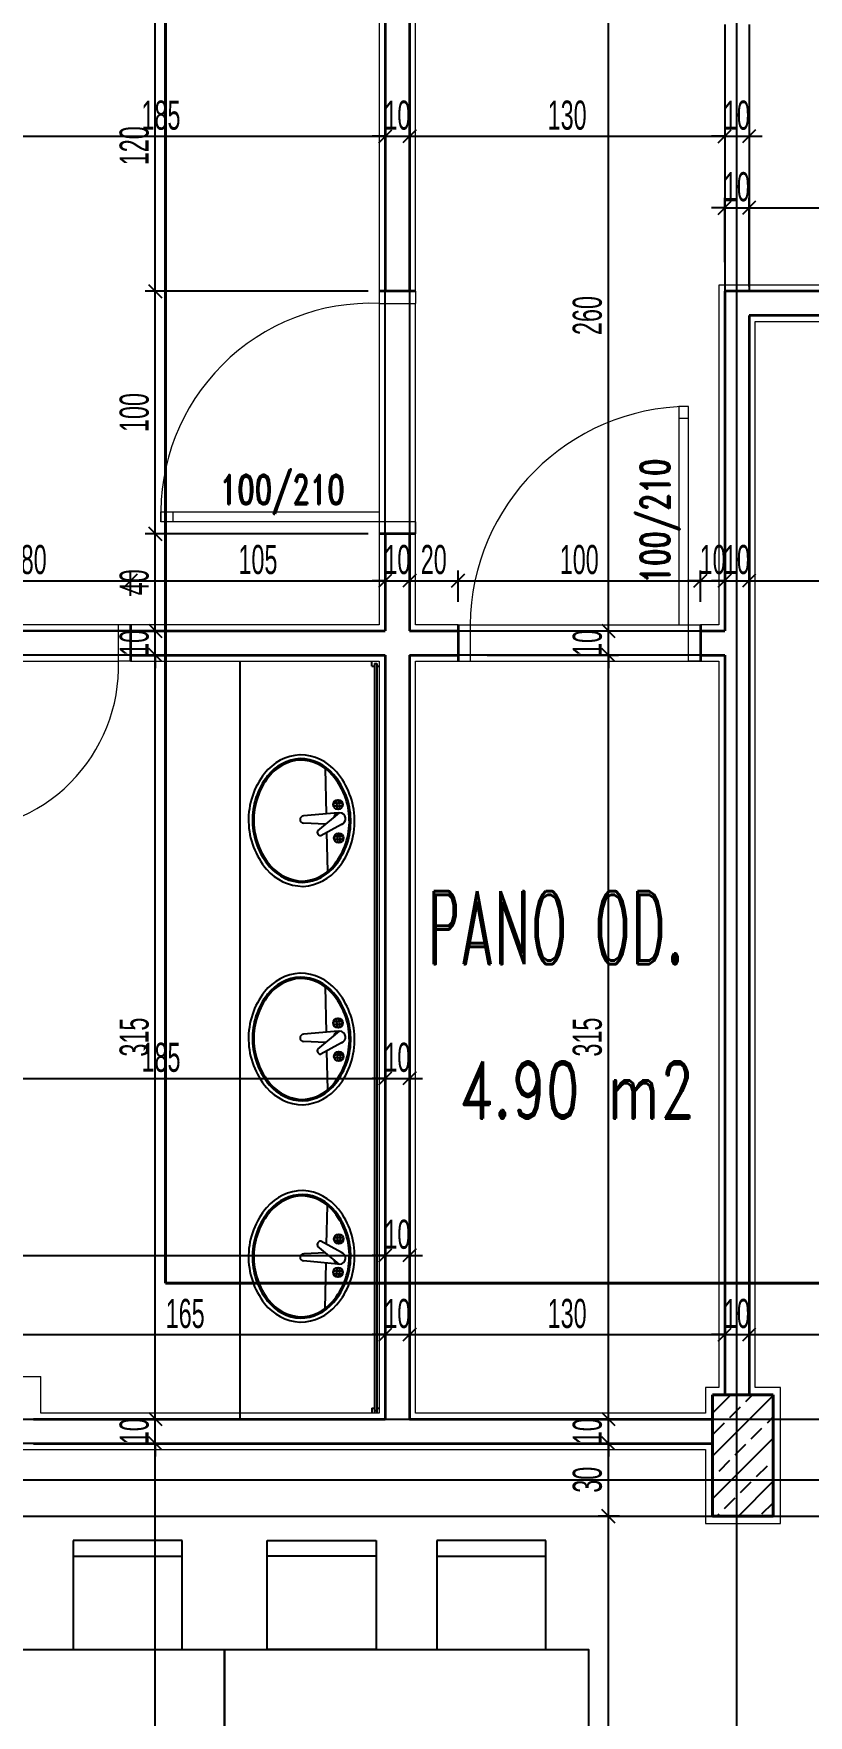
# Model space of a CAD drawing. Header units: inches. Extents: x -7543 to -822, y 102837 to 190349.
# Drawn here: x -835.8849 to -835.821, y 102836.9563 to 102837.0949 of the extents above; entities that cross this region are included whole.
import ezdxf

# ---------------------------------------------------------------- set-up
doc = ezdxf.new("R2010")
doc.units = ezdxf.units.IN
doc.header["$MEASUREMENT"] = 0
doc.linetypes.add('DASHDOTX2', pattern=[2, 1, -0.5, 0, -0.5])
doc.linetypes.add('DASHED', pattern=[19.049999999999997, 12.7, -6.35])
doc.layers.get('0').update_dxf_attribs({"lineweight": 25})
doc.layers.get('Defpoints').update_dxf_attribs({"lineweight": 25})
for name, color, linetype, lineweight in [('AKS', 1, 'Continuous', 25), ('ICOL', 55, 'Continuous', 25), ('KESİT', 7, 'Continuous', 40), ('KOLON', 2, 'Continuous', 40), ('SIVA', 150, 'Continuous', 15), ('TARAMA', 8, 'Continuous', 25), ('YAZI', 7, 'Continuous', 25)]:
    doc.layers.add(name, color=color, linetype=linetype, lineweight=lineweight)
for name, color, linetype, lineweight, true_color in [('DUVAR', 7, 'Continuous', 35, 0xfc4642), ('KAPI', 7, 'Continuous', 18, 0xffb360), ('TEFRİŞ', 7, 'Continuous', 25, 0x78462c)]:
    doc.layers.add(name, color=color, linetype=linetype, lineweight=lineweight, true_color=true_color)
doc.styles.add('OLCU', font='tromand.shx', dxfattribs={"width": 0.6, "height": 12})
doc.styles.add('st1', font='romandtw.shx', dxfattribs={"width": 0.7, "height": 40})

# ---------------------------------------------------------------- blocks, each defined once
blk = doc.blocks.new('_Oblique')
at = {"color": 0, "linetype": 'ByBlock', "lineweight": -2}
blk.add_line((-0.5, -0.5), (0.5, 0.5), dxfattribs=at)

msp = doc.modelspace()

# ---------------------------------------------------------------- linework, layer by layer
at = {"layer": 'AKS', "linetype": 'DASHDOTX2', "ltscale": 10}
for p, q in [((-835.8268919987518, 102836.7405371451), (-835.8268919987518, 102837.1016850246)), ((-836.0219041693524, 102836.9806839998), (-835.3608919987518, 102836.9806839998)), ((-836.0220800287885, 102836.9756839999), (-835.5938919987518, 102836.9756839999)), ((-836.0219041693524, 102836.9726839999), (-835.5938919987518, 102836.9726839999))]:
    msp.add_line(p, q, dxfattribs=at)
at = {"layer": 'Defpoints', "color": 3}
for p, q in [((-835.855891999256, 102837.0736850246), (-835.8558919992561, 102837.0976850246)), ((-835.825891999256, 102837.0956850246), (-835.825891999256, 102837.0736850246)), ((-835.855891999256, 102837.0536850246), (-835.855891999256, 102837.0736850246)), ((-835.825891999256, 102837.0736850246), (-835.7688919987515, 102837.0736850246)), ((-835.7688919987515, 102837.0716850246), (-835.825891999256, 102837.0716850246)), ((-835.825891999256, 102837.0716850246), (-835.8258919992559, 102836.9826839999)), ((-835.855891999256, 102837.0456839999), (-835.855891999256, 102837.0536850246)), ((-835.8928803769031, 102837.0456839999), (-835.8768919987515, 102837.0456839999)), ((-835.8768919987515, 102837.0456839999), (-835.855891999256, 102837.0456839999)), ((-835.8768919987515, 102837.0436839999), (-835.8928803769031, 102837.0436839999)), ((-835.855891999256, 102837.0436839999), (-835.8768919987515, 102837.0436839999)), ((-835.8558919992558, 102836.9806839998), (-835.855891999256, 102837.0436839999)), ((-835.8258919992559, 102836.9826839999), (-835.8238919987517, 102836.9826839999)), ((-835.8238919987517, 102836.9826839999), (-835.8238919987517, 102836.9726839999)), ((-835.8848919987518, 102836.9806839998), (-835.8558919992558, 102836.9806839998)), ((-835.8848919987515, 102836.9786839999), (-835.8948919987517, 102836.9786839999)), ((-835.8288919987517, 102836.9786839999), (-835.8848919987515, 102836.9786839999)), ((-835.8288919987517, 102836.9726839999), (-835.8288919987517, 102836.9786839999)), ((-835.8238919987517, 102836.9726839999), (-835.8288919987517, 102836.9726839999))]:
    msp.add_line(p, q, dxfattribs=at)
at = {"layer": 'Defpoints'}
for p, q in [((-835.827891999256, 102837.0956850246), (-835.827891999256, 102837.0736850246)), ((-835.825891999256, 102837.0956850246), (-835.825891999256, 102837.0736850246)), ((-835.855891999256, 102837.0536850246), (-835.855891999256, 102837.0736850246)), ((-835.853891999256, 102837.0736850246), (-835.853891999256, 102837.0536850246)), ((-835.8768919987515, 102837.0456839999), (-835.8928803769031, 102837.0456839999)), ((-835.849891999256, 102837.0456839999), (-835.829891999256, 102837.0456839999)), ((-835.8768919987515, 102837.0436839999), (-835.8928803769031, 102837.0436839999)), ((-835.829891999256, 102837.0436839999), (-835.849891999256, 102837.0436839999))]:
    msp.add_line(p, q, dxfattribs=at)
at = {"layer": 'DUVAR'}
for p, q in [((-835.8558919992561, 102837.0976850246), (-835.855891999256, 102837.0736850246)), ((-835.853891999256, 102837.0976850246), (-835.853891999256, 102837.0736850246)), ((-835.853391999256, 102837.0736850246), (-835.856391999256, 102837.0736850246)), ((-835.7688919987515, 102837.0736850246), (-835.8278919992559, 102837.0736850246)), ((-835.8278919992559, 102837.0736850246), (-835.8278919992559, 102837.0456839999)), ((-835.7688919987515, 102837.0716850246), (-835.825891999256, 102837.0716850246)), ((-835.825891999256, 102837.0716850246), (-835.8258919992559, 102836.9826839999)), ((-835.8533919992559, 102837.0536850246), (-835.856391999256, 102837.0536850246)), ((-835.855891999256, 102837.0536850246), (-835.855891999256, 102837.0456839999)), ((-835.853891999256, 102837.0536850246), (-835.8538919992559, 102837.0456839999)), ((-835.8768919987515, 102837.0461839999), (-835.8768919987515, 102837.0431839998)), ((-835.8768919987515, 102837.0456839999), (-835.855891999256, 102837.0456839999)), ((-835.8538919992559, 102837.0456839999), (-835.849891999256, 102837.0456839999)), ((-835.849891999256, 102837.0461839999), (-835.849891999256, 102837.0431839998)), ((-835.829891999256, 102837.0461839999), (-835.829891999256, 102837.0431839998)), ((-835.829891999256, 102837.0456839999), (-835.8278919992559, 102837.0456839999)), ((-835.8768919987515, 102837.0436839999), (-835.855891999256, 102837.0436839999)), ((-835.855891999256, 102837.0436839999), (-835.8558919992558, 102836.9806839998)), ((-835.8538919992559, 102837.0436839999), (-835.849891999256, 102837.0436839999)), ((-835.8538919992559, 102837.0436839999), (-835.8538919992559, 102836.9806839998)), ((-835.829891999256, 102837.0436839999), (-835.8278919992559, 102837.0436839999)), ((-835.8278919992559, 102837.0436839999), (-835.8278919992558, 102836.9826839999)), ((-835.8848919987515, 102836.9806839998), (-835.8558919992558, 102836.9806839998)), ((-835.8538919992559, 102836.9806839998), (-835.8288919987515, 102836.9806839998)), ((-835.8848919987515, 102836.9786839999), (-835.8288919987515, 102836.9786839999))]:
    msp.add_line(p, q, dxfattribs=at)
at = {"layer": 'ICOL'}
for p, q in [((-835.8748605467476, 102837.0736850246), (-835.8748605467476, 102837.0976850246)), ((-835.8374885067294, 102837.0456839999), (-835.8374885067294, 102837.0976850246)), ((-835.8928803769031, 102837.0864657603), (-835.855891999256, 102837.0864657603)), ((-835.855891999256, 102837.0864657603), (-835.856971999256, 102837.0864657603)), ((-835.855891999256, 102837.0864657603), (-835.853891999256, 102837.0864657603)), ((-835.853891999256, 102837.0864657603), (-835.827891999256, 102837.0864657603)), ((-835.853891999256, 102837.0864657603), (-835.852811999256, 102837.0864657603)), ((-835.827891999256, 102837.0864657603), (-835.828971999256, 102837.0864657603)), ((-835.827891999256, 102837.0864657603), (-835.825891999256, 102837.0864657603)), ((-835.825891999256, 102837.0864657603), (-835.824811999256, 102837.0864657603)), ((-835.8278919992559, 102837.0805632616), (-835.8289719992559, 102837.0805632616)), ((-835.8278919992559, 102837.0805632616), (-835.825891999256, 102837.0805632616)), ((-835.825891999256, 102837.0805632616), (-835.7688919987515, 102837.0805632616)), ((-835.825891999256, 102837.0805632616), (-835.824811999256, 102837.0805632616)), ((-835.8748605467476, 102837.0536850246), (-835.8748605467476, 102837.0736850246)), ((-835.8748605467476, 102837.0456839999), (-835.8748605467476, 102837.0536850246)), ((-835.8928803769031, 102837.0498214228), (-835.8768919987515, 102837.0498214228)), ((-835.8768919987515, 102837.0498214228), (-835.855891999256, 102837.0498214228)), ((-835.855891999256, 102837.0498214228), (-835.856971999256, 102837.0498214228)), ((-835.855891999256, 102837.0498214228), (-835.8538919992559, 102837.0498214228)), ((-835.8538919992559, 102837.0498214228), (-835.849891999256, 102837.0498214228)), ((-835.8538919992559, 102837.0498214228), (-835.8528119992559, 102837.0498214228)), ((-835.849891999256, 102837.0498214228), (-835.829891999256, 102837.0498214228)), ((-835.829891999256, 102837.0498214228), (-835.830971999256, 102837.0498214228)), ((-835.829891999256, 102837.0498214228), (-835.8278919992559, 102837.0498214228)), ((-835.8278919992559, 102837.0498214228), (-835.8289719992559, 102837.0498214228)), ((-835.8278919992559, 102837.0498214228), (-835.825891999256, 102837.0498214228)), ((-835.8278919992559, 102837.0498214228), (-835.8268119992559, 102837.0498214228)), ((-835.825891999256, 102837.0498214228), (-835.4128919987513, 102837.0498214228)), ((-835.825891999256, 102837.0498214228), (-835.824811999256, 102837.0498214228)), ((-835.8748605467476, 102837.0456839999), (-835.8748605467476, 102837.0467639999)), ((-835.8374885067294, 102837.0456839999), (-835.8374885067294, 102837.0467639999)), ((-835.8748605467476, 102837.0436839999), (-835.8748605467476, 102837.0456839999)), ((-835.8374885067294, 102837.0436839999), (-835.8374885067294, 102837.0456839999)), ((-835.8748605467476, 102837.0436839999), (-835.8748605467476, 102837.0426039999)), ((-835.8748605467476, 102836.9806839998), (-835.8748605467476, 102837.0436839999)), ((-835.8374885067294, 102837.0436839999), (-835.8374885067294, 102837.0426039999)), ((-835.8374885067294, 102836.9806839998), (-835.8374885067294, 102837.0436839999)), ((-835.8928803769031, 102837.0087761826), (-835.8558919992558, 102837.0087761826)), ((-835.8558919992558, 102837.0087761826), (-835.8569719992558, 102837.0087761826)), ((-835.8558919992558, 102837.0087761826), (-835.8538919992559, 102837.0087761826)), ((-835.8538919992559, 102837.0087761826), (-835.8528119992559, 102837.0087761826)), ((-835.9773919987514, 102836.9941839999), (-835.8558919992558, 102836.9941839999)), ((-835.8558919992558, 102836.9941839999), (-835.8569719992558, 102836.9941839999)), ((-835.8558919992558, 102836.9941839999), (-835.8538919992559, 102836.9941839999)), ((-835.8538919992559, 102836.9941839999), (-835.8528119992559, 102836.9941839999)), ((-835.8888919987514, 102836.9876516387), (-835.8558919992558, 102836.9876516387)), ((-835.8558919992558, 102836.9876516387), (-835.8569719992558, 102836.9876516387)), ((-835.8558919992558, 102836.9876516387), (-835.8538919992559, 102836.9876516387)), ((-835.8538919992559, 102836.9876516387), (-835.8278919992558, 102836.9876516387)), ((-835.8538919992559, 102836.9876516387), (-835.8528119992559, 102836.9876516387)), ((-835.8278919992558, 102836.9876516387), (-835.8289719992558, 102836.9876516387)), ((-835.8278919992558, 102836.9876516387), (-835.8258919992559, 102836.9876516387)), ((-835.8258919992559, 102836.9876516387), (-835.7788919987518, 102836.9876516387)), ((-835.8258919992559, 102836.9876516387), (-835.8248119992559, 102836.9876516387)), ((-835.8748605467476, 102836.9806839998), (-835.8748605467476, 102836.9817639999)), ((-835.8374885067294, 102836.9806839998), (-835.8374885067294, 102836.9817639999)), ((-835.8748605467476, 102836.9786839999), (-835.8748605467476, 102836.9806839998)), ((-835.8374885067294, 102836.9786839999), (-835.8374885067294, 102836.9806839998)), ((-835.8748605467476, 102836.9786839999), (-835.8748605467476, 102836.9776039999)), ((-835.8748605467476, 102836.9266839999), (-835.8748605467476, 102836.9786839999)), ((-835.8374885067294, 102836.9786839999), (-835.8374885067294, 102836.9776039999)), ((-835.8374885067294, 102836.9726839999), (-835.8374885067294, 102836.9786839999)), ((-835.8374885067294, 102836.9326839999), (-835.8374885067294, 102836.9726839999))]:
    msp.add_line(p, q, dxfattribs=at)
at = {"layer": 'ICOL', "color": 53}
for p, q in [((-835.827891999256, 102837.0932850246), (-835.827891999256, 102837.0856257603)), ((-835.827891999256, 102837.0932850246), (-835.827891999256, 102837.0856257603)), ((-835.825891999256, 102837.0932850246), (-835.825891999256, 102837.0856257603)), ((-835.855891999256, 102837.0880850246), (-835.855891999256, 102837.0873057603)), ((-835.855891999256, 102837.0880850246), (-835.855891999256, 102837.0873057603)), ((-835.853891999256, 102837.0880850246), (-835.853891999256, 102837.0873057603)), ((-835.853891999256, 102837.0880850246), (-835.853891999256, 102837.0873057603)), ((-835.8278919992559, 102837.0760850246), (-835.8278919992559, 102837.0814032616)), ((-835.825891999256, 102837.0740850246), (-835.825891999256, 102837.0814032616)), ((-835.825891999256, 102837.0740850246), (-835.825891999256, 102837.0814032616)), ((-835.857291999256, 102837.0736850246), (-835.8757005467476, 102837.0736850246)), ((-835.857291999256, 102837.0736850246), (-835.8757005467476, 102837.0736850246)), ((-835.857291999256, 102837.0536850246), (-835.8757005467476, 102837.0536850246)), ((-835.857291999256, 102837.0536850246), (-835.8757005467476, 102837.0536850246)), ((-835.855891999256, 102837.0508561631), (-835.855891999256, 102837.0506614228)), ((-835.855891999256, 102837.0508561631), (-835.855891999256, 102837.0506614228)), ((-835.8538919992559, 102837.0511471685), (-835.8538919992559, 102837.0506614228)), ((-835.8538919992559, 102837.0511471685), (-835.8538919992559, 102837.0506614228)), ((-835.825891999256, 102837.0509916566), (-835.825891999256, 102837.0506614228)), ((-835.825891999256, 102837.0509916566), (-835.825891999256, 102837.0506614228)), ((-835.8768919987515, 102837.0485839999), (-835.8768919987515, 102837.0506614228)), ((-835.8768919987515, 102837.0485839999), (-835.8768919987515, 102837.0506614228)), ((-835.849891999256, 102837.0480839998), (-835.849891999256, 102837.0506614228)), ((-835.849891999256, 102837.0480839998), (-835.849891999256, 102837.0506614228)), ((-835.829891999256, 102837.0480839998), (-835.829891999256, 102837.0506614228)), ((-835.829891999256, 102837.0480839998), (-835.829891999256, 102837.0506614228)), ((-835.8278919992559, 102837.0505712687), (-835.8278919992559, 102837.0506614228)), ((-835.8278919992559, 102837.0505712687), (-835.8278919992559, 102837.0506614228)), ((-835.8766529555965, 102837.0456839999), (-835.8757005467476, 102837.0456839999)), ((-835.8766529555965, 102837.0456839999), (-835.8757005467476, 102837.0456839999)), ((-835.8474919992559, 102837.0456839999), (-835.8366485067294, 102837.0456839999)), ((-835.8474919992559, 102837.0456839999), (-835.8366485067294, 102837.0456839999)), ((-835.8724605467476, 102837.0436839999), (-835.8740205467476, 102837.0436839999)), ((-835.8724605467476, 102837.0436839999), (-835.8740205467476, 102837.0436839999)), ((-835.8474919992559, 102837.0436839999), (-835.8366485067294, 102837.0436839999)), ((-835.8474919992559, 102837.0436839999), (-835.8366485067294, 102837.0436839999)), ((-835.8558919992558, 102837.0063761826), (-835.8558919992558, 102837.0079361826)), ((-835.8558919992558, 102837.0063761826), (-835.8558919992558, 102837.0079361826)), ((-835.8538919992559, 102837.0063761826), (-835.8538919992559, 102837.0079361826)), ((-835.8558919992558, 102836.9953681231), (-835.8558919992558, 102836.9950239999)), ((-835.8558919992558, 102836.9953681231), (-835.8558919992558, 102836.9950239999)), ((-835.8538919992559, 102836.9951371731), (-835.8538919992559, 102836.9950239999)), ((-835.8558919992558, 102836.9894795319), (-835.8558919992558, 102836.9884916387)), ((-835.8558919992558, 102836.9894795319), (-835.8558919992558, 102836.9884916387)), ((-835.8278919992558, 102836.9866794746), (-835.8278919992558, 102836.9884916387)), ((-835.8278919992558, 102836.9866794746), (-835.8278919992558, 102836.9884916387)), ((-835.8258919992559, 102836.9867587056), (-835.8258919992559, 102836.9884916387)), ((-835.8258919992559, 102836.9867587056), (-835.8258919992559, 102836.9884916387)), ((-835.8538919992559, 102836.9852516387), (-835.8538919992559, 102836.9868116387)), ((-835.8538919992559, 102836.9852516387), (-835.8538919992559, 102836.9868116387)), ((-835.8772605467476, 102836.9806839998), (-835.8757005467476, 102836.9806839998)), ((-835.8772605467476, 102836.9806839998), (-835.8757005467476, 102836.9806839998)), ((-835.8367599998467, 102836.9806839998), (-835.8383285067293, 102836.9806839998)), ((-835.8367599998467, 102836.9806839998), (-835.8383285067293, 102836.9806839998)), ((-835.8772605467476, 102836.9786839999), (-835.8757005467476, 102836.9786839999)), ((-835.8772605467476, 102836.9786839999), (-835.8757005467476, 102836.9786839999)), ((-835.8367098856731, 102836.9786839999), (-835.8383285067293, 102836.9786839999)), ((-835.8367098856731, 102836.9786839999), (-835.8383285067293, 102836.9786839999)), ((-835.8365661614116, 102836.9726839999), (-835.8383285067293, 102836.9726839999)), ((-835.8365661614116, 102836.9726839999), (-835.8383285067293, 102836.9726839999))]:
    msp.add_line(p, q, dxfattribs=at)
at = {"layer": 'KAPI'}
for p, q in [((-835.856391999256, 102837.0736850246), (-835.856391999256, 102837.0726850246)), ((-835.853391999256, 102837.0736850246), (-835.853391999256, 102837.0726850246)), ((-835.8563919992561, 102837.0726850246), (-835.853391999256, 102837.0726850246)), ((-835.856391999256, 102837.0726850246), (-835.856391999256, 102837.0554850246)), ((-835.8533919992559, 102837.0546850246), (-835.853391999256, 102837.0726850246)), ((-835.830891999256, 102837.0641839999), (-835.8316919992559, 102837.0641839999)), ((-835.8316919992559, 102837.0641839999), (-835.8316919992559, 102837.0461839999)), ((-835.830891999256, 102837.0461839999), (-835.830891999256, 102837.0641839999)), ((-835.830891999256, 102837.0631839999), (-835.8316919992559, 102837.0631839999)), ((-835.874391999256, 102837.0546850246), (-835.874391999256, 102837.0554850246)), ((-835.874391999256, 102837.0554850246), (-835.856391999256, 102837.0554850246)), ((-835.873391999256, 102837.0546850246), (-835.873391999256, 102837.0554850246)), ((-835.856391999256, 102837.0554850246), (-835.856391999256, 102837.0536850246)), ((-835.856391999256, 102837.0546850246), (-835.874391999256, 102837.0546850246)), ((-835.8533919992559, 102837.0546850246), (-835.856391999256, 102837.0546850246)), ((-835.8533919992559, 102837.0536850246), (-835.8533919992559, 102837.0546850246)), ((-835.8533919992559, 102837.0546850246), (-835.8533919992559, 102837.0536850246)), ((-835.8778919987515, 102837.0461839999), (-835.8918919987516, 102837.0461839999)), ((-835.8768919987515, 102837.0461839999), (-835.8778919987515, 102837.0461839999)), ((-835.8778919987515, 102837.043172378), (-835.8778919987515, 102837.0461839999)), ((-835.849891999256, 102837.0461839999), (-835.848891999256, 102837.0461839999)), ((-835.848891999256, 102837.0461839999), (-835.8488919992559, 102837.0431839998)), ((-835.848891999256, 102837.0461839999), (-835.8316919992559, 102837.0461839999)), ((-835.8316919992559, 102837.0461839999), (-835.8298919992559, 102837.0461839999)), ((-835.830891999256, 102837.0431839998), (-835.830891999256, 102837.0461839999)), ((-835.8910919987516, 102837.043172378), (-835.8778919987515, 102837.043172378)), ((-835.8768919987515, 102837.043172378), (-835.8778919987515, 102837.043172378)), ((-835.849891999256, 102837.0431839998), (-835.8488919992559, 102837.0431839998)), ((-835.8488919992559, 102837.0431839998), (-835.830891999256, 102837.0431839998)), ((-835.8298919992559, 102837.0431839998), (-835.830891999256, 102837.0431839998)), ((-835.830891999256, 102837.0431839998), (-835.8298919992559, 102837.0431839998))]:
    msp.add_line(p, q, dxfattribs=at)
for centre, radius, start, end in [((-835.8570698854644, 102837.0553629108), 0.01733537296741329, 87.75892194063789, 182.2410781380084), ((-835.830701436516, 102837.0459934371), 0.01819156087176695, 90.60020360659298, 179.3997965714017), ((-835.8914919987516, 102837.042772378), 0.01360588108135887, 268.3153156787103, 1.684684365761425)]:
    msp.add_arc(centre, radius, start, end, dxfattribs=at)
at = {"layer": 'KESİT', "linetype": 'DASHED'}
for p, q in [((-835.8740131954963, 102837.2354881892), (-835.8740131954963, 102836.9918835999)), ((-835.8740131954963, 102836.9918835999), (-835.817094667412, 102836.9918835999))]:
    msp.add_line(p, q, dxfattribs=at)
at = {"layer": 'KOLON'}
for p, q in [((-835.8238919987517, 102836.9826839999), (-835.8288919987517, 102836.9826839999)), ((-835.8288919987517, 102836.9826839999), (-835.8288919987517, 102836.9726839999)), ((-835.8238919987517, 102836.9726839999), (-835.8238919987517, 102836.9826839999)), ((-835.8288919987517, 102836.9726839999), (-835.8238919987517, 102836.9726839999))]:
    msp.add_line(p, q, dxfattribs=at)
at = {"layer": 'SIVA'}
for p, q in [((-835.8563919992561, 102837.0971850246), (-835.856391999256, 102837.0736850246)), ((-835.853391999256, 102837.0736850246), (-835.853391999256, 102837.0971850246)), ((-835.7683919987516, 102837.0741850246), (-835.8283919992559, 102837.0741850246)), ((-835.8283919992559, 102837.0741850246), (-835.8283919992559, 102837.0461839999)), ((-835.825391999256, 102837.0711850246), (-835.7683919987516, 102837.0711850246)), ((-835.8253919992559, 102836.9832839999), (-835.825391999256, 102837.0711850246)), ((-835.856391999256, 102837.0536850246), (-835.856391999256, 102837.0461839999)), ((-835.8533919992559, 102837.0461839999), (-835.853391999256, 102837.0536850246)), ((-835.856391999256, 102837.0461839999), (-835.8768919987515, 102837.0461839999)), ((-835.849891999256, 102837.0461839999), (-835.8533919992559, 102837.0461839999)), ((-835.8283919992559, 102837.0461839999), (-835.829891999256, 102837.0461839999)), ((-835.8768919987515, 102837.0431839998), (-835.856391999256, 102837.0431839998)), ((-835.856391999256, 102837.0431839998), (-835.8563919992558, 102836.9811839999)), ((-835.8533919992559, 102836.9811839999), (-835.8533919992559, 102837.0431839998)), ((-835.8533919992559, 102837.0431839998), (-835.849891999256, 102837.0431839998)), ((-835.829891999256, 102837.0431839998), (-835.8283919992559, 102837.0431839998)), ((-835.8283919992559, 102837.0431839998), (-835.8283919992559, 102836.9832839999)), ((-835.8923919987515, 102836.9841839999), (-835.8842919987518, 102836.9841839999)), ((-835.8842919987518, 102836.9811839999), (-835.8842919987518, 102836.9841839999)), ((-835.8294919987518, 102836.9832839999), (-835.8294919987518, 102836.9811839999)), ((-835.8283919992559, 102836.9832839999), (-835.8294919987518, 102836.9832839999)), ((-835.8232919987518, 102836.9832839999), (-835.8253919992559, 102836.9832839999)), ((-835.8232919987518, 102836.9720839999), (-835.8232919987518, 102836.9832839999)), ((-835.8563919992558, 102836.9811839999), (-835.8842919987518, 102836.9811839999)), ((-835.8294919987518, 102836.9811839999), (-835.8533919992559, 102836.9811839999)), ((-835.8953919987517, 102836.9781839999), (-835.8294919987518, 102836.9781839999)), ((-835.8294919987518, 102836.9781839999), (-835.8294919987518, 102836.9720839999)), ((-835.8294919987518, 102836.9720839999), (-835.8232919987518, 102836.9720839999))]:
    msp.add_line(p, q, dxfattribs=at)
at = {"layer": 'TARAMA'}
for p, q in [((-835.828891998752, 102836.9811694479), (-835.8273774467497, 102836.9826839999)), ((-835.828891998752, 102836.9776339139), (-835.8238919987521, 102836.982633914)), ((-835.8274722302062, 102836.9808214495), (-835.8265883467297, 102836.9817053329)), ((-835.8261464049915, 102836.9821472747), (-835.8256096797996, 102836.9826839999)), ((-835.828798055421, 102836.9794956242), (-835.8279141719445, 102836.9803795077)), ((-835.8243786380385, 102836.9803795077), (-835.8238919987521, 102836.980866147)), ((-835.828891998752, 102836.97409838), (-835.8238919987521, 102836.97909838)), ((-835.8257044632533, 102836.9790536825), (-835.8248205797768, 102836.979937566)), ((-835.8283561136827, 102836.9764020321), (-835.8274722302062, 102836.9772859155)), ((-835.827030288468, 102836.9777278573), (-835.8261464049915, 102836.9786117407)), ((-835.8239366963003, 102836.9772859155), (-835.8238919987521, 102836.9773306131)), ((-835.828891998752, 102836.975866147), (-835.828798055421, 102836.9759600903)), ((-835.825262521515, 102836.9759600903), (-835.8243786380385, 102836.9768439738)), ((-835.8267708450319, 102836.9726839999), (-835.8238919987521, 102836.9755628461)), ((-835.8265883467297, 102836.9746342651), (-835.8257044632533, 102836.9755181486)), ((-835.8279141719445, 102836.9733084399), (-835.827030288468, 102836.9741923234)), ((-835.8248205797768, 102836.9728664982), (-835.8239366963003, 102836.9737503816)), ((-835.8285386119878, 102836.9726839999), (-835.8283561136827, 102836.9728664982))]:
    msp.add_line(p, q, dxfattribs=at)
at = {"layer": 'TEFRİŞ'}
for p, q in [((-835.8678919992559, 102837.0431839998), (-835.8678919992559, 102836.9806839998)), ((-835.8569919992559, 102837.0427839999), (-835.8569919992559, 102837.0431839998)), ((-835.8569919992559, 102837.0427839999), (-835.856791999256, 102837.0427839999)), ((-835.856791999256, 102837.0429839999), (-835.8567919992558, 102836.9811839999)), ((-835.856791999256, 102837.0429839999), (-835.8565919992559, 102837.0429839999)), ((-835.8565919992559, 102837.0429839999), (-835.8565919992559, 102836.9811839999)), ((-835.8565919992559, 102837.0427839999), (-835.856391999256, 102837.0427839999)), ((-835.8608497375491, 102837.0343330989), (-835.8607664534989, 102837.0305858583)), ((-835.859765172783, 102837.0306743053), (-835.8626324530344, 102837.0304210274)), ((-835.8596878569522, 102837.0306723441), (-835.8614719378262, 102837.029205813)), ((-835.8608142638681, 102837.0297470767), (-835.8626192543855, 102837.029827174)), ((-835.859498556695, 102837.0297244293), (-835.8612009325027, 102837.0287838371)), ((-835.8607321592995, 102837.0290428424), (-835.8606609035065, 102837.0258367952)), ((-835.8608497375491, 102837.016324691), (-835.8607664534989, 102837.0125774505)), ((-835.859765172783, 102837.0126658975), (-835.8626324530344, 102837.0124126195)), ((-835.8596878569522, 102837.0126639362), (-835.8614719378262, 102837.0111974051)), ((-835.8608142638681, 102837.0117386689), (-835.8626192543855, 102837.0118187662)), ((-835.859498556695, 102837.0117160214), (-835.8612009325027, 102837.0107754293)), ((-835.8607321592995, 102837.0110344346), (-835.8606609035065, 102837.0078283874)), ((-835.8607321592995, 102836.9951024917), (-835.8606609035065, 102836.9983085389)), ((-835.859498556695, 102836.9944209048), (-835.8612009325027, 102836.995361497)), ((-835.8608142638681, 102836.9943982574), (-835.8626192543855, 102836.9943181601)), ((-835.8596878569522, 102836.99347299), (-835.8614719378262, 102836.9949395211)), ((-835.859765172783, 102836.9934710288), (-835.8626324530344, 102836.9937243067)), ((-835.8608497375491, 102836.9898122352), (-835.8607664534989, 102836.9935594758)), ((-835.8569919992559, 102836.9815839998), (-835.8569919992559, 102836.9811839999)), ((-835.8569919992559, 102836.9815839998), (-835.856791999256, 102836.9815839998)), ((-835.8565919992559, 102836.9815839998), (-835.856391999256, 102836.9815839998)), ((-835.856791999256, 102836.9813839999), (-835.8565919992559, 102836.9813839999)), ((-835.8816419987515, 102836.9706839999), (-835.8816419987515, 102836.9616839999)), ((-835.8726419987515, 102836.9706839999), (-835.8816419987515, 102836.9706839999)), ((-835.8726419987515, 102836.9616839999), (-835.8726419987515, 102836.9706839999)), ((-835.8656419987516, 102836.9616839999), (-835.8656419987516, 102836.9706839999)), ((-835.8656419987516, 102836.9706839999), (-835.8566419987516, 102836.9706839999)), ((-835.8566419987516, 102836.9706839999), (-835.8566419987516, 102836.9616839999)), ((-835.8516419987516, 102836.9706839999), (-835.8516419987516, 102836.9616839999)), ((-835.8426419987516, 102836.9706839999), (-835.8516419987516, 102836.9706839999)), ((-835.8426419987516, 102836.9616839999), (-835.8426419987516, 102836.9706839999)), ((-835.8816419987515, 102836.969390192), (-835.8726419987515, 102836.969390192)), ((-835.8566419987516, 102836.969390192), (-835.8656419987516, 102836.969390192)), ((-835.8516419987516, 102836.969390192), (-835.8426419987516, 102836.969390192)), ((-835.8816419987515, 102836.9616839999), (-835.8726419987515, 102836.9616839999)), ((-835.8566419987516, 102836.9616839999), (-835.8656419987516, 102836.9616839999)), ((-835.8516419987516, 102836.9616839999), (-835.8426419987516, 102836.9616839999))]:
    msp.add_line(p, q, dxfattribs=at)
for points in [[(-835.8991419987516, 102836.9616839999), (-835.8691419987515, 102836.9616839999), (-835.8691419987515, 102836.9436839999), (-835.8991419987516, 102836.9436839999), (-835.8991419987516, 102836.9616839999)], [(-835.8691419987515, 102836.9616839999), (-835.8391419987515, 102836.9616839999), (-835.8391419987515, 102836.9436839999), (-835.8691419987515, 102836.9436839999), (-835.8691419987515, 102836.9616839999)]]:
    msp.add_lwpolyline(points, dxfattribs=at)
for centre, radius in [((-835.8597878571987, 102837.0313565036), 0.000396), ((-835.8597840483469, 102837.0313614598), 0.0001231531351216254), ((-835.8597267299149, 102837.0286061735), 0.000396), ((-835.8597268385638, 102837.028611062), 0.0001231531351216254), ((-835.8597878571987, 102837.0133480958), 0.000396), ((-835.8597840483469, 102837.013353052), 0.0001231531351216254), ((-835.8597267299149, 102837.0105977656), 0.000396), ((-835.8597268385638, 102837.0106026541), 0.0001231531351216254), ((-835.8597267299149, 102836.9955391606), 0.000396), ((-835.8597268385638, 102836.9955342721), 0.0001231531351216254), ((-835.8597878571987, 102836.9927888305), 0.000396), ((-835.8597840483469, 102836.9927838743), 0.0001231531351216254)]:
    msp.add_circle(centre, radius, dxfattribs=at)
for centre, radius, start, end in [((-835.862682981767, 102837.0314611045), 0.004009302000000195, 93.48521399983036, 142.1692138146296), ((-835.862682981767, 102837.0314611045), 0.004009302000000195, 93.48521399983036, 142.1692138146296), ((-835.862682981767, 102837.0314611045), 0.003692501999999998, 93.48521399983036, 142.1812141224202), ((-835.862682981767, 102837.0314611045), 0.003573702000000159, 93.55821400092817, 142.1852138332164), ((-835.8629678928071, 102837.0314547722), 0.003692502000000143, 40.36521393776644, 89.06121399711246), ((-835.8629678928071, 102837.0314547722), 0.003573702000000087, 40.36121393469475, 88.9882140106514), ((-835.8629678928071, 102837.0314547722), 0.004009302000000322, 40.37721414529278, 89.06121399711246), ((-835.8629678928071, 102837.0314547722), 0.004009302000000322, 40.37721414529278, 89.06121399711246), ((-835.8609295420692, 102837.0300810749), 0.006240643200000211, 142.0362141361813, 181.2732138593795), ((-835.8609295420692, 102837.0300810749), 0.006240643200000211, 142.0362141361813, 181.2732138593795), ((-835.8609295420692, 102837.0300810749), 0.005923843199999931, 142.0362141361813, 181.2732138593795), ((-835.8609295420692, 102837.0300810749), 0.005805043200000025, 142.0362141361813, 181.2732138593795), ((-835.8646583076338, 102837.0299982015), 0.005805043200000022, 1.273213859379518, 40.51021389242702), ((-835.8646583076338, 102837.0299982015), 0.005923843200000094, 1.273213859379518, 40.51021389242702), ((-835.8646583076338, 102837.0299982015), 0.006240643199999806, 1.273213859379518, 40.51021389242702), ((-835.8599834206915, 102837.0312446766), 0.0002276512857533367, 61.13569031955991, 151.7029649686838), ((-835.8596800995474, 102837.0315640945), 0.0002276512857288755, 120.8434630600295, 211.8256424770157), ((-835.8599047314822, 102837.0315591019), 0.0002276512857357263, 330.7207857862637, 61.70296500802293), ((-835.8595875184615, 102837.0312534757), 0.0002276512858558945, 30.84346296476665, 121.41073756039), ((-835.8595925110038, 102837.0314781077), 0.0002276512857726221, 242.2298833338691, 331.7029649686838), ((-835.86262585371, 102837.0301241007), 0.0002970000000000001, 91.27321399658511, 271.2732139965851), ((-835.859988413234, 102837.0314693086), 0.0002276512857162366, 210.8434629647667, 300.3165446578994), ((-835.8596597873842, 102837.0301900125), 0.000495000000000001, 287.6696083170135, 167.1607552246079), ((-835.8646583076338, 102837.0299982015), 0.005805043200000025, 322.0362141361813, 1.273213859379518), ((-835.8646583076338, 102837.0299982015), 0.005923843199999931, 322.0362141361813, 1.273213859379518), ((-835.8596713004481, 102837.0311681923), 0.0002276512857541603, 152.6478142010379, 241.702965008023), ((-835.8598959323829, 102837.0311631997), 0.0002276512857288755, 300.8434630600296, 29.89861351248251), ((-835.8646583076338, 102837.0299982015), 0.006240643199999934, 322.0362141361813, 1.273213859379518), ((-835.8609295420692, 102837.0300810749), 0.006240663000000026, 181.2732138593795, 220.510213892427), ((-835.8609295420692, 102837.0300810749), 0.005923862999999955, 181.2732138593795, 220.510213892427), ((-835.8609295420692, 102837.0300810749), 0.005805062999999882, 181.2732138593795, 220.510213892427), ((-835.8611937946436, 102837.029086433), 0.0003026800512815798, 156.7708265547878, 268.6487146749351), ((-835.8599222934076, 102837.0284943465), 0.0002276512857288755, 62.22988333386909, 151.7029649686838), ((-835.8599272859501, 102837.0287189784), 0.0002276512857533367, 210.8434629647667, 301.41073756039), ((-835.8596188720286, 102837.0288092544), 0.0002276512857418904, 120.8434630600295, 209.8986135124825), ((-835.8598435039634, 102837.0288042619), 0.0002276512857511511, 332.6478142010379, 61.70296500802293), ((-835.8595263911775, 102837.0285031456), 0.0002276512857726221, 30.84346296476665, 120.3165446578995), ((-835.85953138372, 102837.0287277775), 0.0002276512858432555, 241.1356903195599, 331.7029649686838), ((-835.8596100729294, 102837.0284133522), 0.0002276512857288755, 150.7207857862637, 241.702965008023), ((-835.8598347048642, 102837.0284083596), 0.0002276512857357263, 300.8434630600296, 31.82564247701565), ((-835.8626199371009, 102837.0286245046), 0.004009302000000044, 220.3772141452928, 269.0612139971124), ((-835.8626199371009, 102837.0286245046), 0.003692502000000143, 220.3652139377664, 269.0612139971124), ((-835.8626199371009, 102837.0286245046), 0.003573702000000365, 220.3612139346947, 268.9882140106514), ((-835.862904848141, 102837.0286181723), 0.003573702000000159, 273.5582140009282, 322.1852138332164), ((-835.862904848141, 102837.0286181723), 0.003692501999999998, 273.4852139998304, 322.1812141224202), ((-835.862904848141, 102837.0286181723), 0.004009302000000195, 273.4852139998304, 322.1692138146295), ((-835.862904848141, 102837.0286181723), 0.004009302000000195, 273.4852139998304, 322.1692138146295), ((-835.862682981767, 102837.0134526966), 0.004009302000000195, 93.48521399983036, 142.1692138146296), ((-835.862682981767, 102837.0134526966), 0.004009302000000195, 93.48521399983036, 142.1692138146296), ((-835.862682981767, 102837.0134526966), 0.003692501999999998, 93.48521399983036, 142.1812141224202), ((-835.862682981767, 102837.0134526966), 0.003573702000000159, 93.55821400092817, 142.1852138332164), ((-835.8629678928071, 102837.0134463644), 0.003692502000000143, 40.36521393776644, 89.06121399711246), ((-835.8629678928071, 102837.0134463644), 0.003573702000000087, 40.36121393469475, 88.9882140106514), ((-835.8629678928071, 102837.0134463644), 0.004009302000000322, 40.37721414529278, 89.06121399711246), ((-835.8629678928071, 102837.0134463644), 0.004009302000000322, 40.37721414529278, 89.06121399711246), ((-835.8609295420692, 102837.0120726671), 0.006240643200000211, 142.0362141361813, 181.2732138593795), ((-835.8609295420692, 102837.0120726671), 0.006240643200000211, 142.0362141361813, 181.2732138593795), ((-835.8609295420692, 102837.0120726671), 0.005923843199999931, 142.0362141361813, 181.2732138593795), ((-835.8609295420692, 102837.0120726671), 0.005805043200000025, 142.0362141361813, 181.2732138593795), ((-835.8646583076338, 102837.0119897936), 0.005805043200000022, 1.273213859379518, 40.51021389242702), ((-835.8646583076338, 102837.0119897936), 0.005923843200000094, 1.273213859379518, 40.51021389242702), ((-835.8646583076338, 102837.0119897936), 0.006240643199999806, 1.273213859379518, 40.51021389242702), ((-835.8599834206915, 102837.0132362688), 0.0002276512857533367, 61.13569031955991, 151.7029649686838), ((-835.859988413234, 102837.0134609007), 0.0002276512857162366, 210.8434629647667, 300.3165446578994), ((-835.8596800995474, 102837.0135556866), 0.0002276512857288755, 120.8434630600295, 211.8256424770157), ((-835.8599047314822, 102837.0135506941), 0.0002276512857357263, 330.7207857862637, 61.70296500802293), ((-835.8595875184615, 102837.0132450679), 0.0002276512858558945, 30.84346296476665, 121.41073756039), ((-835.8595925110038, 102837.0134696998), 0.0002276512857726221, 242.2298833338691, 331.7029649686838), ((-835.8609295420692, 102837.0120726671), 0.005805062999999882, 181.2732138593795, 220.510213892427), ((-835.86262585371, 102837.0121156929), 0.0002970000000000001, 91.27321399658511, 271.2732139965851), ((-835.8596597873842, 102837.0121816046), 0.000495000000000001, 287.6696083170135, 167.1607552246079), ((-835.8646583076338, 102837.0119897936), 0.005805043200000025, 322.0362141361813, 1.273213859379518), ((-835.8646583076338, 102837.0119897936), 0.005923843199999931, 322.0362141361813, 1.273213859379518), ((-835.8596713004481, 102837.0131597844), 0.0002276512857541603, 152.6478142010379, 241.702965008023), ((-835.8598959323829, 102837.0131547919), 0.0002276512857288755, 300.8434630600296, 29.89861351248251), ((-835.8646583076338, 102837.0119897936), 0.006240643199999934, 322.0362141361813, 1.273213859379518), ((-835.8609295420692, 102837.0120726671), 0.006240663000000026, 181.2732138593795, 220.510213892427), ((-835.8609295420692, 102837.0120726671), 0.005923862999999955, 181.2732138593795, 220.510213892427), ((-835.8611937946436, 102837.0110780251), 0.0003026800512815798, 156.7708265547878, 268.6487146749351), ((-835.8599222934076, 102837.0104859386), 0.0002276512857288755, 62.22988333386909, 151.7029649686838), ((-835.8599272859501, 102837.0107105705), 0.0002276512857533367, 210.8434629647667, 301.41073756039), ((-835.8596188720286, 102837.0108008465), 0.0002276512857418904, 120.8434630600295, 209.8986135124825), ((-835.8598435039634, 102837.010795854), 0.0002276512857511511, 332.6478142010379, 61.70296500802293), ((-835.8595263911775, 102837.0104947377), 0.0002276512857726221, 30.84346296476665, 120.3165446578995), ((-835.85953138372, 102837.0107193696), 0.0002276512858432555, 241.1356903195599, 331.7029649686838), ((-835.8596100729294, 102837.0104049443), 0.0002276512857288755, 150.7207857862637, 241.702965008023), ((-835.8598347048642, 102837.0103999518), 0.0002276512857357263, 300.8434630600296, 31.82564247701565), ((-835.8626199371009, 102837.0106160968), 0.004009302000000044, 220.3772141452928, 269.0612139971124), ((-835.8626199371009, 102837.0106160968), 0.003692502000000143, 220.3652139377664, 269.0612139971124), ((-835.8626199371009, 102837.0106160968), 0.003573702000000365, 220.3612139346947, 268.9882140106514), ((-835.862904848141, 102837.0106097645), 0.003573702000000159, 273.5582140009282, 322.1852138332164), ((-835.862904848141, 102837.0106097645), 0.003692501999999998, 273.4852139998304, 322.1812141224202), ((-835.862904848141, 102837.0106097645), 0.004009302000000195, 273.4852139998304, 322.1692138146295), ((-835.862904848141, 102837.0106097645), 0.004009302000000195, 273.4852139998304, 322.1692138146295), ((-835.8626199371009, 102836.9955208295), 0.004009302000000044, 90.93878600288755, 139.6227858547072), ((-835.862904848141, 102836.9955271618), 0.004009302000000195, 37.83078618537044, 86.51478600016964), ((-835.862904848141, 102836.9955271618), 0.004009302000000195, 37.83078618537044, 86.51478600016964), ((-835.8609295420692, 102836.9940642592), 0.006240663000000026, 139.489786107573, 178.7267861406205), ((-835.8626199371009, 102836.9955208295), 0.003692502000000143, 90.93878600288755, 139.6347860622336), ((-835.8626199371009, 102836.9955208295), 0.003573702000000365, 91.0117859893486, 139.6387860653052), ((-835.862904848141, 102836.9955271618), 0.003573702000000159, 37.81478616678361, 86.44178599907181), ((-835.862904848141, 102836.9955271618), 0.003692501999999998, 37.81878587757975, 86.51478600016964), ((-835.8609295420692, 102836.9940642592), 0.005923862999999955, 139.489786107573, 178.7267861406205), ((-835.8609295420692, 102836.9940642592), 0.005805062999999882, 139.489786107573, 178.7267861406205), ((-835.8646583076338, 102836.9941471326), 0.005805043200000025, 358.7267861406205, 37.96378586381864), ((-835.8646583076338, 102836.9941471326), 0.005923843199999931, 358.7267861406205, 37.96378586381864), ((-835.8646583076338, 102836.9941471326), 0.006240643199999934, 358.7267861406205, 37.96378586381864), ((-835.8611937946436, 102836.9950589011), 0.0003026800512815798, 91.35128532506486, 203.2291734452122), ((-835.8599272859501, 102836.9954263557), 0.0002276512857533367, 58.58926243961002, 149.1565370352334), ((-835.8599222934076, 102836.9956509877), 0.0002276512857288755, 208.2970350313162, 297.7701166661309), ((-835.8596188720286, 102836.9953360797), 0.0002276512857418904, 150.1013864875175, 239.1565369399705), ((-835.8596100729294, 102836.9957319819), 0.0002276512857288755, 118.2970349919771, 209.2792142137363), ((-835.8598435039634, 102836.9953410723), 0.0002276512857511511, 298.2970349919771, 27.35218579896209), ((-835.8598347048642, 102836.9957369745), 0.0002276512857357263, 328.1743575229843, 59.15653693997044), ((-835.8595263911775, 102836.9956421886), 0.0002276512857726221, 239.6834553421006, 329.1565370352333), ((-835.85953138372, 102836.9954175566), 0.0002276512858432555, 28.2970350313162, 118.8643096804401), ((-835.8609295420692, 102836.9940642592), 0.006240643200000211, 178.7267861406205, 217.9637858638186), ((-835.8609295420692, 102836.9940642592), 0.006240643200000211, 178.7267861406205, 217.9637858638186), ((-835.8609295420692, 102836.9940642592), 0.005923843199999931, 178.7267861406205, 217.9637858638186), ((-835.8609295420692, 102836.9940642592), 0.005805043200000025, 178.7267861406205, 217.9637858638186), ((-835.86262585371, 102836.9940212334), 0.0002970000000000001, 88.72678600341487, 268.7267860034149), ((-835.8646583076338, 102836.9941471326), 0.005805043200000022, 319.489786107573, 358.7267861406205), ((-835.8646583076338, 102836.9941471326), 0.005923843200000094, 319.489786107573, 358.7267861406205), ((-835.8596597873842, 102836.9939553217), 0.000495000000000001, 192.8392447753921, 72.33039168298647), ((-835.8646583076338, 102836.9941471326), 0.006240643199999806, 319.489786107573, 358.7267861406205), ((-835.859988413234, 102836.9926760256), 0.0002276512857162366, 59.68345534210053, 149.1565370352334), ((-835.8599834206915, 102836.9929006575), 0.0002276512857533367, 208.2970350313162, 298.8643096804401), ((-835.8596800995474, 102836.9925812396), 0.0002276512857288755, 148.1743575229843, 239.1565369399705), ((-835.8596713004481, 102836.9929771419), 0.0002276512857541603, 118.2970349919771, 207.3521857989621), ((-835.8599047314822, 102836.9925862322), 0.0002276512857357263, 298.2970349919771, 29.27921421373627), ((-835.8598959323829, 102836.9929821344), 0.0002276512857288755, 330.1013864875175, 59.15653693997044), ((-835.8595875184615, 102836.9928918584), 0.0002276512858558945, 238.58926243961, 329.1565370352333), ((-835.8595925110038, 102836.9926672265), 0.0002276512857726221, 28.2970350313162, 117.7701166661309), ((-835.862682981767, 102836.9926842296), 0.004009302000000195, 217.8307861853704, 266.5147860001696), ((-835.862682981767, 102836.9926842296), 0.004009302000000195, 217.8307861853704, 266.5147860001696), ((-835.862682981767, 102836.9926842296), 0.003692501999999998, 217.8187858775798, 266.5147860001696), ((-835.862682981767, 102836.9926842296), 0.003573702000000159, 217.8147861667836, 266.4417859990718), ((-835.8629678928071, 102836.9926905619), 0.003692502000000143, 270.9387860028875, 319.6347860622335), ((-835.8629678928071, 102836.9926905619), 0.003573702000000087, 271.0117859893486, 319.6387860653052), ((-835.8629678928071, 102836.9926905619), 0.004009302000000322, 270.9387860028875, 319.6227858547072), ((-835.8629678928071, 102836.9926905619), 0.004009302000000322, 270.9387860028875, 319.6227858547072)]:
    msp.add_arc(centre, radius, start, end, dxfattribs=at)

# ---------------------------------------------------------------- block references
at = {"layer": 'ICOL', "xscale": 0.001080000000001746, "yscale": 0.001080000000001746, "zscale": 0.001080000000001746}
for p in [(-835.855891999256, 102837.0864657603), (-835.855891999256, 102837.0864657603), (-835.827891999256, 102837.0864657603), (-835.827891999256, 102837.0864657603), (-835.8278919992559, 102837.0805632616), (-835.8768919987515, 102837.0498214228), (-835.855891999256, 102837.0498214228), (-835.855891999256, 102837.0498214228), (-835.849891999256, 102837.0498214228), (-835.829891999256, 102837.0498214228), (-835.829891999256, 102837.0498214228), (-835.8278919992559, 102837.0498214228), (-835.8558919992558, 102837.0087761826), (-835.8558919992558, 102837.0087761826), (-835.8558919992558, 102836.9941839999), (-835.8558919992558, 102836.9941839999), (-835.8558919992558, 102836.9876516387), (-835.8558919992558, 102836.9876516387), (-835.8278919992558, 102836.9876516387), (-835.8278919992558, 102836.9876516387)]:
    msp.add_blockref('_Oblique', p, dxfattribs=at)
at = {"layer": 'ICOL'}
for p, xscale, yscale, zscale, rotation in [((-835.853891999256, 102837.0864657603), 0.001080000000001746, 0.001080000000001746, 0.001080000000001746, 180), ((-835.853891999256, 102837.0864657603), 0.001080000000001746, 0.001080000000001746, 0.001080000000001746, 180), ((-835.825891999256, 102837.0864657603), 0.001080000000001746, 0.001080000000001746, 0.001080000000001746, 180), ((-835.825891999256, 102837.0805632616), 0.001080000000001746, 0.001080000000001746, 0.001080000000001746, 180), ((-835.825891999256, 102837.0805632616), 0.001080000000001746, 0.001080000000001746, 0.001080000000001746, 180), ((-835.8748605467476, 102837.0736850246), 0.001080000001820736, 0.001080000001820736, 0.001080000001820736, 270), ((-835.8748605467476, 102837.0736850246), 0.001080000001820736, 0.001080000001820736, 0.001080000001820736, 90), ((-835.8748605467476, 102837.0536850246), 0.001080000001820736, 0.001080000001820736, 0.001080000001820736, 270), ((-835.8748605467476, 102837.0536850246), 0.001080000001820736, 0.001080000001820736, 0.001080000001820736, 90), ((-835.8768919987515, 102837.0498214228), 0.001080000000001746, 0.001080000000001746, 0.001080000000001746, 180), ((-835.8538919992559, 102837.0498214228), 0.001080000000001746, 0.001080000000001746, 0.001080000000001746, 180), ((-835.8538919992559, 102837.0498214228), 0.001080000000001746, 0.001080000000001746, 0.001080000000001746, 180), ((-835.849891999256, 102837.0498214228), 0.001080000000001746, 0.001080000000001746, 0.001080000000001746, 180), ((-835.8278919992559, 102837.0498214228), 0.001080000000001746, 0.001080000000001746, 0.001080000000001746, 180), ((-835.825891999256, 102837.0498214228), 0.001080000000001746, 0.001080000000001746, 0.001080000000001746, 180), ((-835.825891999256, 102837.0498214228), 0.001080000000001746, 0.001080000000001746, 0.001080000000001746, 180), ((-835.8748605467476, 102837.0456839999), 0.001080000001820736, 0.001080000001820736, 0.001080000001820736, 270), ((-835.8748605467476, 102837.0456839999), 0.001080000001820736, 0.001080000001820736, 0.001080000001820736, 270), ((-835.8374885067294, 102837.0456839999), 0.001080000001820736, 0.001080000001820736, 0.001080000001820736, 270), ((-835.8374885067294, 102837.0456839999), 0.001080000001820736, 0.001080000001820736, 0.001080000001820736, 270), ((-835.8748605467476, 102837.0436839999), 0.001080000001820736, 0.001080000001820736, 0.001080000001820736, 90), ((-835.8748605467476, 102837.0436839999), 0.001080000001820736, 0.001080000001820736, 0.001080000001820736, 90), ((-835.8374885067294, 102837.0436839999), 0.001080000001820736, 0.001080000001820736, 0.001080000001820736, 90), ((-835.8374885067294, 102837.0436839999), 0.001080000001820736, 0.001080000001820736, 0.001080000001820736, 90), ((-835.8538919992559, 102837.0087761826), 0.001080000000001746, 0.001080000000001746, 0.001080000000001746, 180), ((-835.8538919992559, 102836.9941839999), 0.001080000000001746, 0.001080000000001746, 0.001080000000001746, 180), ((-835.8538919992559, 102836.9876516387), 0.001080000000001746, 0.001080000000001746, 0.001080000000001746, 180), ((-835.8538919992559, 102836.9876516387), 0.001080000000001746, 0.001080000000001746, 0.001080000000001746, 180), ((-835.8258919992559, 102836.9876516387), 0.001080000000001746, 0.001080000000001746, 0.001080000000001746, 180), ((-835.8258919992559, 102836.9876516387), 0.001080000000001746, 0.001080000000001746, 0.001080000000001746, 180), ((-835.8748605467476, 102836.9806839998), 0.001080000001820736, 0.001080000001820736, 0.001080000001820736, 270), ((-835.8748605467476, 102836.9806839998), 0.001080000001820736, 0.001080000001820736, 0.001080000001820736, 270), ((-835.8374885067294, 102836.9806839998), 0.001080000001820736, 0.001080000001820736, 0.001080000001820736, 270), ((-835.8374885067294, 102836.9806839998), 0.001080000001820736, 0.001080000001820736, 0.001080000001820736, 270), ((-835.8748605467476, 102836.9786839999), 0.001080000001820736, 0.001080000001820736, 0.001080000001820736, 90), ((-835.8748605467476, 102836.9786839999), 0.001080000001820736, 0.001080000001820736, 0.001080000001820736, 90), ((-835.8374885067294, 102836.9786839999), 0.001080000001820736, 0.001080000001820736, 0.001080000001820736, 90), ((-835.8374885067294, 102836.9786839999), 0.001080000001820736, 0.001080000001820736, 0.001080000001820736, 90), ((-835.8374885067294, 102836.9726839999), 0.001080000001820736, 0.001080000001820736, 0.001080000001820736, 270), ((-835.8374885067294, 102836.9726839999), 0.001080000001820736, 0.001080000001820736, 0.001080000001820736, 90)]:
    msp.add_blockref('_Oblique', p, dxfattribs=dict(at, xscale=xscale, yscale=yscale, zscale=zscale, rotation=rotation))

# ---------------------------------------------------------------- texts
at = {"layer": 'ICOL', "char_height": 0.0024, "attachment_point": 5, "style": 'OLCU'}
for s, insert in [('\\A1;185', (-835.8743861880796, 102837.0881937603)), ('\\A1;10', (-835.854891999256, 102837.0881937603)), ('\\A1;130', (-835.840891999256, 102837.0881937603)), ('\\A1;10', (-835.826891999256, 102837.0881937603)), ('\\A1;10', (-835.826891999256, 102837.0822912616)), ('\\A1;80', (-835.8848861878273, 102837.0515494228)), ('\\A1;105', (-835.8663919990038, 102837.0515494228)), ('\\A1;10', (-835.854891999256, 102837.0515494228)), ('\\A1;20', (-835.8518919992559, 102837.0515494228)), ('\\A1;100', (-835.839891999256, 102837.0515494228)), ('\\A1;10', (-835.828891999256, 102837.0515494228)), ('\\A1;10', (-835.826891999256, 102837.0515494228)), ('\\A1;185', (-835.8743861880795, 102837.0105041826)), ('\\A1;10', (-835.8548919992559, 102837.0105041826)), ('\\A1;10', (-835.8548919992559, 102836.9959119999)), ('\\A1;165', (-835.8723919990036, 102836.9893796387)), ('\\A1;10', (-835.8548919992559, 102836.9893796387)), ('\\A1;130', (-835.8408919992559, 102836.9893796387)), ('\\A1;10', (-835.8268919992558, 102836.9893796387))]:
    msp.add_mtext(s, dxfattribs=dict(at, insert=insert))
at = {"layer": 'ICOL', "char_height": 0.0024, "attachment_point": 5, "rotation": 90, "style": 'OLCU'}
for s, insert in [('\\A1;120', (-835.8765885467476, 102837.0856850246)), ('\\A1;260', (-835.8392165067294, 102837.0716845122)), ('\\A1;100', (-835.8765885467476, 102837.0636850246)), ('\\A1;40', (-835.8765885467476, 102837.0496845122)), ('\\A1;10', (-835.8765885467476, 102837.0446839998)), ('\\A1;10', (-835.8392165067294, 102837.0446839998)), ('\\A1;315', (-835.8765885467476, 102837.0121839998)), ('\\A1;315', (-835.8392165067294, 102837.0121839998)), ('\\A1;10', (-835.8765885467476, 102836.9796839999)), ('\\A1;10', (-835.8392165067294, 102836.9796839999)), ('\\A1;30', (-835.8392165067294, 102836.9756839999))]:
    msp.add_mtext(s, dxfattribs=dict(at, insert=insert))
at = {"layer": 'KAPI', "style": 'st1', "width": 0.7}
msp.add_text('100/210', height=0.0024, rotation=90, dxfattribs=at).set_placement((-835.832435865594, 102837.0495871973))
msp.add_text('100/210', height=0.0024, dxfattribs=at).set_placement((-835.8695323728364, 102837.056137628))
at = {"layer": 'YAZI', "style": 'st1'}
for s, height, width, p in [('PANO OD.', 0.006, 0.5355600771485537, (-835.8524333875746, 102837.0182071863)), ('4.90 m2', 0.004687500000000001, 0.7, (-835.8498212794227, 102837.0054829731))]:
    msp.add_text(s, height=height, dxfattribs=dict(at, width=width)).set_placement(p)

doc.saveas('drawing.dxf')
